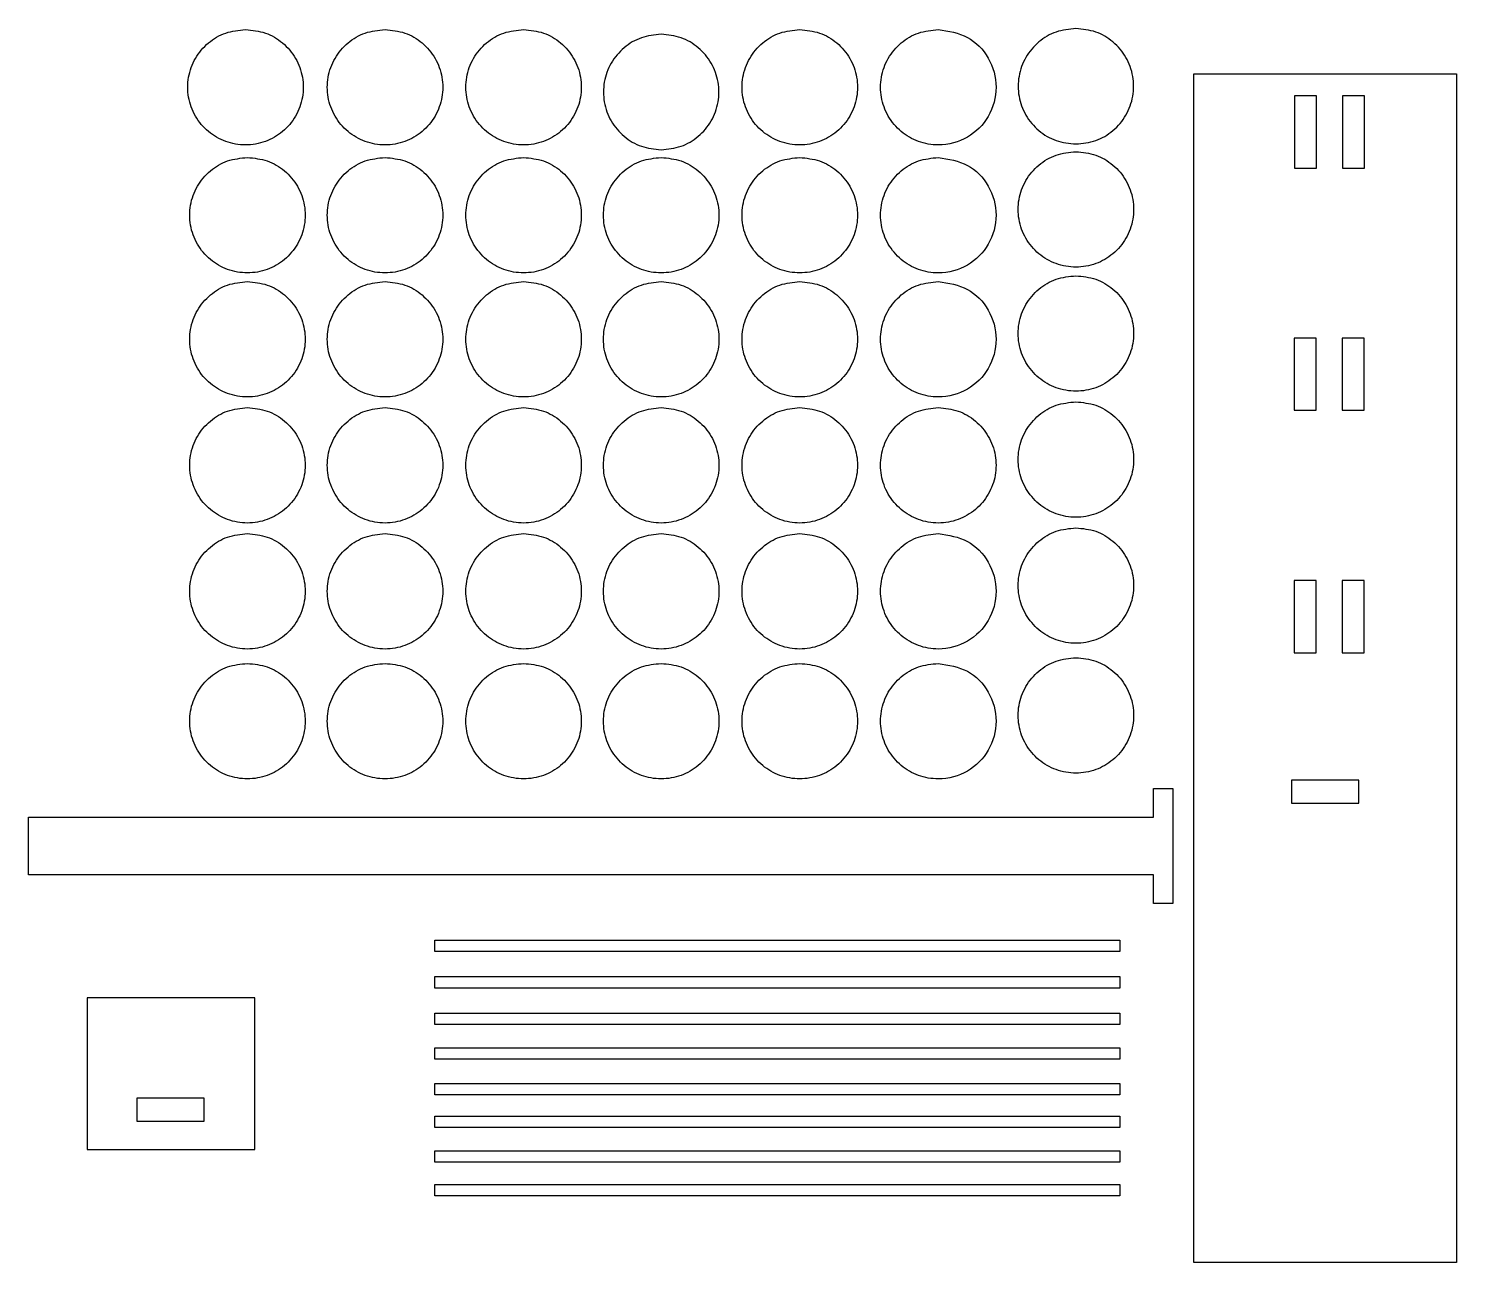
# Model space of a CAD drawing. Extents: x 13 to 746, y 13 to 404.
# Drawn here: x 13.3 to 390.2, y 78.6 to 404.4 of the extents above; entities that cross this region are included whole.
import ezdxf

# ---------------------------------------------------------------- set-up
doc = ezdxf.new("R2010")
doc.units = 0
doc.layers.add('Layer_1', color=7, linetype='CONTINUOUS')

msp = doc.modelspace()

# ---------------------------------------------------------------- linework, layer by layer
at = {"layer": 'Layer_1', "color": 1}
for points in [[(70.593267, 404.136357)], [(107.423268, 404.136357)], [(143.999268, 404.136357)], [(216.897268, 404.136357)], [(253.473267, 404.136357)], [(289.795273, 404.390357)], [(180.321268, 402.866357)], [(320.925674, 392.430158), (390.246574, 392.430158), (390.246574, 158.00916), (390.246574, 78.588382), (320.925674, 78.588382)], [(347.459573, 367.560557), (353.301573, 367.560557), (353.301573, 386.610557), (347.459573, 386.610557)], [(360.129407, 367.560557), (365.971407, 367.560557), (365.971407, 386.610557), (360.129407, 386.612224)], [(71.101268, 370.354356)], [(107.423268, 370.354356)], [(143.999267, 370.354356)], [(180.321267, 370.354356)], [(216.897268, 370.354356)], [(253.473267, 370.354356)], [(289.795273, 371.878356)], [(71.101268, 337.588356)], [(107.423268, 337.588356)], [(143.999267, 337.588356)], [(180.321267, 337.588356)], [(216.897268, 337.588356)], [(253.473267, 337.588356)], [(289.795273, 339.112356)], [(347.413575, 303.602156), (353.255575, 303.602156), (353.255575, 322.652156), (347.413575, 322.652156)], [(360.079406, 303.602156), (365.921406, 303.602156), (365.921406, 322.652156), (360.079406, 322.652156)], [(289.795273, 305.838356)], [(71.101268, 304.314356)], [(107.423268, 304.314356)], [(143.999267, 304.314356)], [(180.321267, 304.314356)], [(216.897268, 304.314356)], [(253.473267, 304.314356)], [(289.795273, 272.564356)], [(71.101268, 271.040356)], [(107.423268, 271.040356)], [(143.999267, 271.040356)], [(180.321267, 271.040356)], [(216.897268, 271.040356)], [(253.473267, 271.040356)], [(347.413575, 239.594156), (353.255575, 239.594156), (353.255575, 258.644156), (347.413575, 258.644156)], [(360.079406, 239.594156), (365.921406, 239.594156), (365.921406, 258.644156), (360.079406, 258.644156)], [(289.795273, 238.274356)], [(71.101268, 236.750356)], [(107.423268, 236.750356)], [(143.999267, 236.750356)], [(180.321267, 236.750356)], [(216.897268, 236.750356)], [(253.473267, 236.750356)], [(13.321797, 196.161457), (310.281974, 196.161457), (310.281974, 203.699955), (310.281974, 203.699955), (315.370173, 203.699955), (315.370173, 196.161457), (315.370173, 180.921457), (315.370173, 180.921457), (315.370173, 173.383155), (310.281974, 173.383155), (310.281974, 180.921457), (310.281974, 180.921457), (13.321771, 180.921457)], [(346.689574, 199.825656), (364.469574, 199.825656), (364.469574, 205.921656), (346.689574, 205.921656)], [(301.364372, 163.727158)], [(301.364372, 154.075158)], [(28.788069, 108.369114), (73.026349, 108.369114), (73.026349, 148.464051), (28.788016, 148.464051)], [(301.364372, 144.423158)], [(301.364372, 135.279158)], [(301.364372, 125.881171)], [(41.913731, 115.851769), (59.693731, 115.851769), (59.693731, 121.947769), (41.913731, 121.947769)], [(301.364372, 117.245171)], [(301.364372, 108.101171)], [(301.364372, 99.211171)]]:
    msp.add_lwpolyline(points, close=True, dxfattribs=at)
for points in [[(120.587664, 160.679158), (120.587664, 163.727158)], [(301.364372, 160.679158), (120.587664, 160.679158), (120.587664, 160.679158)], [(120.587664, 151.027158), (120.587664, 154.075158)], [(301.364372, 151.027158), (120.587664, 151.027158), (120.587664, 151.027158)], [(120.587664, 141.375158), (120.587664, 144.423158)], [(301.364372, 141.375158), (120.587664, 141.375158), (120.587664, 141.375158)], [(120.587664, 132.231171), (120.587664, 135.279158)], [(301.364372, 132.231171), (120.587664, 132.231171), (120.587664, 132.231171)], [(120.587664, 122.833171), (120.587664, 125.881171)], [(301.364372, 122.833171), (120.587664, 122.833171), (120.587664, 122.833171)], [(120.587664, 114.197171), (120.587664, 117.245171)], [(301.364372, 114.197171), (120.587664, 114.197171), (120.587664, 114.197171)], [(120.587664, 105.053171), (120.587664, 108.101171)], [(301.364372, 105.053171), (120.587664, 105.053171), (120.587664, 105.053171)], [(120.587664, 96.163171), (120.587664, 99.211171)], [(301.364372, 96.163171), (120.587664, 96.163171), (120.587664, 96.163171)]]:
    msp.add_lwpolyline(points, dxfattribs=at)
for points, knots in [([(70.593267, 404.136357), (68.811488, 403.95427), (65.27343, 403.592702), (60.597832, 400.787526), (57.121647, 396.680273), (55.277995, 391.594214), (55.277995, 386.197332), (57.121647, 381.118396), (60.597832, 376.982701), (65.27343, 374.283203), (70.593268, 373.340674), (75.913105, 374.283203), (80.588703, 376.982701), (84.064888, 381.118396), (85.90854, 386.197332), (85.90854, 391.594214), (84.064888, 396.680273), (80.588703, 400.787526), (75.913105, 403.592702), (72.375047, 403.95427), (70.593267, 404.136357)], [0, 0, 0, 0, 5.318213, 10.560314, 15.878528, 21.196741, 26.438842, 31.757055, 37.075269, 42.31737, 47.635583, 52.953796, 58.195897, 63.514111, 68.832324, 74.074425, 79.392638, 84.710851, 89.952953, 95.271166, 95.271166, 95.271166, 95.271166]), ([(107.423268, 404.136357), (105.641488, 403.95427), (102.10343, 403.592702), (97.427832, 400.787526), (93.951647, 396.680273), (92.107995, 391.594214), (92.107995, 386.197332), (93.951647, 381.118396), (97.427832, 376.982701), (102.10343, 374.283203), (107.423268, 373.340674), (112.743105, 374.283203), (117.418703, 376.982701), (120.894888, 381.118396), (122.73854, 386.197332), (122.73854, 391.594214), (120.894888, 396.680273), (117.418703, 400.787526), (112.743105, 403.592702), (109.205047, 403.95427), (107.423268, 404.136357)], [0, 0, 0, 0, 5.318213, 10.560314, 15.878528, 21.196741, 26.438842, 31.757055, 37.075269, 42.31737, 47.635583, 52.953796, 58.195897, 63.514111, 68.832324, 74.074425, 79.392638, 84.710851, 89.952953, 95.271166, 95.271166, 95.271166, 95.271166]), ([(143.999268, 404.136357), (142.217488, 403.95427), (138.67943, 403.592702), (134.003832, 400.787526), (130.527647, 396.680273), (128.683995, 391.594214), (128.683995, 386.197332), (130.527647, 381.118396), (134.003832, 376.982701), (138.67943, 374.283203), (143.999268, 373.340674), (149.319105, 374.283203), (153.994703, 376.982701), (157.470888, 381.118396), (159.31454, 386.197332), (159.31454, 391.594214), (157.470888, 396.680273), (153.994703, 400.787526), (149.319105, 403.592702), (145.781047, 403.95427), (143.999268, 404.136357)], [0, 0, 0, 0, 5.318213, 10.560314, 15.878528, 21.196741, 26.438842, 31.757055, 37.075269, 42.31737, 47.635583, 52.953796, 58.195897, 63.514111, 68.832324, 74.074425, 79.392638, 84.710851, 89.952953, 95.271166, 95.271166, 95.271166, 95.271166]), ([(216.897268, 404.136357), (215.115488, 403.95427), (211.57743, 403.592702), (206.901832, 400.787526), (203.425647, 396.680273), (201.581995, 391.594214), (201.581995, 386.197332), (203.425647, 381.118396), (206.901832, 376.982701), (211.57743, 374.283203), (216.897268, 373.340674), (222.217105, 374.283203), (226.892703, 376.982701), (230.368888, 381.118396), (232.21254, 386.197332), (232.21254, 391.594214), (230.368888, 396.680273), (226.892703, 400.787526), (222.217105, 403.592702), (218.679047, 403.95427), (216.897268, 404.136357)], [0, 0, 0, 0, 5.318213, 10.560314, 15.878528, 21.196741, 26.438842, 31.757055, 37.075269, 42.31737, 47.635583, 52.953796, 58.195897, 63.514111, 68.832324, 74.074425, 79.392638, 84.710851, 89.952953, 95.271166, 95.271166, 95.271166, 95.271166]), ([(253.473267, 404.136357), (251.691488, 403.95427), (248.15343, 403.592702), (243.477833, 400.787526), (240.001644, 396.680271), (238.158005, 391.594221), (238.157955, 386.197306), (240.001798, 381.118493), (243.477274, 376.982343), (248.155493, 374.284527), (254.351682, 373.177284), (261.457815, 375.087824), (267.279666, 380.913252), (269.440565, 388.910199), (267.280823, 396.824912), (261.453289, 402.892165), (256.159836, 403.717485), (253.473267, 404.136357)], [0, 0, 0, 0, 5.318213, 10.560314, 15.878528, 21.196741, 26.438842, 31.757055, 37.075269, 42.31737, 47.635583, 55.603956, 63.33599, 71.304363, 79.272737, 87.00477, 94.973144, 94.973144, 94.973144, 94.973144]), ([(289.795273, 404.390357), (288.013319, 404.208476), (284.474918, 403.847319), (279.798665, 401.042264), (276.32194, 396.93501), (274.477979, 391.848014), (274.477979, 386.4527), (276.32194, 381.365704), (279.798665, 377.258449), (284.474918, 374.453395), (288.013319, 374.092237), (289.795273, 373.910356)], [0, 0, 0, 0, 5.318659, 10.561187, 15.879846, 21.198505, 26.441034, 31.759693, 37.078352, 42.32088, 47.639539, 47.639539, 47.639539, 47.639539]), ([(289.795273, 373.910356), (291.577052, 374.092441), (295.11511, 374.454003), (299.790708, 377.259218), (303.266893, 381.366323), (305.110546, 386.452932), (305.110546, 391.847781), (303.266893, 396.93439), (299.790708, 401.041495), (295.11511, 403.84671), (291.577052, 404.208273), (289.795273, 404.390357)], [0, 0, 0, 0, 5.318213, 10.560314, 15.878528, 21.196741, 26.438842, 31.757055, 37.075269, 42.31737, 47.635583, 47.635583, 47.635583, 47.635583]), ([(180.321267, 402.866357), (178.539488, 402.684273), (175.00143, 402.32271), (170.325832, 399.517495), (166.849647, 395.41039), (165.005995, 390.323781), (165.005995, 384.928932), (166.849647, 379.842323), (170.325832, 375.735218), (175.00143, 372.930003), (178.539488, 372.568441), (180.321267, 372.386356)], [0, 0, 0, 0, 5.318213, 10.560314, 15.878528, 21.196741, 26.438842, 31.757055, 37.075269, 42.31737, 47.635583, 47.635583, 47.635583, 47.635583]), ([(180.321267, 372.386356), (182.103261, 372.568191), (185.641739, 372.929258), (190.318139, 375.734277), (193.794985, 379.841564), (195.639015, 384.928648), (195.639015, 390.324066), (193.794985, 395.411149), (190.318139, 399.518437), (185.641739, 402.323455), (182.103261, 402.684522), (180.321268, 402.866357)], [0, 0, 0, 0, 5.318759, 10.561384, 15.880143, 21.198902, 26.441526, 31.760285, 37.079044, 42.321669, 47.640428, 47.640428, 47.640428, 47.640428]), ([(71.101268, 370.354356), (69.319488, 370.172269), (65.78143, 369.810701), (61.105832, 367.005525), (57.629647, 362.898272), (55.785995, 357.812213), (55.785995, 352.415331), (57.629647, 347.336395), (61.105832, 343.2007), (65.78143, 340.501203), (71.101267, 339.558673), (76.421105, 340.501203), (81.096703, 343.2007), (84.572888, 347.336395), (86.41654, 352.415331), (86.41654, 357.812213), (84.572888, 362.898272), (81.096703, 367.005525), (76.421105, 369.810701), (72.883047, 370.172269), (71.101268, 370.354356)], [0, 0, 0, 0, 5.318213, 10.560314, 15.878528, 21.196741, 26.438842, 31.757055, 37.075268, 42.317369, 47.635583, 52.953796, 58.195897, 63.51411, 68.832323, 74.074424, 79.392637, 84.71085, 89.952952, 95.271165, 95.271165, 95.271165, 95.271165]), ([(107.423268, 370.354356), (105.641488, 370.172269), (102.10343, 369.810701), (97.427832, 367.005525), (93.951647, 362.898272), (92.107995, 357.812213), (92.107995, 352.415331), (93.951647, 347.336395), (97.427832, 343.2007), (102.10343, 340.501203), (107.423267, 339.558673), (112.743105, 340.501203), (117.418703, 343.2007), (120.894888, 347.336395), (122.73854, 352.415331), (122.73854, 357.812213), (120.894888, 362.898272), (117.418703, 367.005525), (112.743105, 369.810701), (109.205047, 370.172269), (107.423268, 370.354356)], [0, 0, 0, 0, 5.318213, 10.560314, 15.878528, 21.196741, 26.438842, 31.757055, 37.075268, 42.317369, 47.635583, 52.953796, 58.195897, 63.51411, 68.832323, 74.074424, 79.392637, 84.71085, 89.952952, 95.271165, 95.271165, 95.271165, 95.271165]), ([(143.999267, 370.354356), (142.217488, 370.172269), (138.67943, 369.810701), (134.003832, 367.005525), (130.527647, 362.898272), (128.683995, 357.812213), (128.683995, 352.415331), (130.527647, 347.336395), (134.003832, 343.2007), (138.67943, 340.501203), (143.999267, 339.558673), (149.319105, 340.501203), (153.994703, 343.2007), (157.470888, 347.336395), (159.31454, 352.415331), (159.31454, 357.812213), (157.470888, 362.898272), (153.994703, 367.005525), (149.319105, 369.810701), (145.781047, 370.172269), (143.999267, 370.354356)], [0, 0, 0, 0, 5.318213, 10.560314, 15.878528, 21.196741, 26.438842, 31.757055, 37.075268, 42.317369, 47.635583, 52.953796, 58.195897, 63.51411, 68.832323, 74.074424, 79.392637, 84.71085, 89.952952, 95.271165, 95.271165, 95.271165, 95.271165]), ([(180.321267, 370.354356), (178.539488, 370.172269), (175.00143, 369.810701), (170.325832, 367.005525), (166.849647, 362.898272), (165.005995, 357.812213), (165.005995, 352.415331), (166.849647, 347.336395), (170.325832, 343.2007), (175.00143, 340.501203), (180.321267, 339.558673), (185.641105, 340.501203), (190.316703, 343.2007), (193.792888, 347.336395), (195.63654, 352.415331), (195.63654, 357.812213), (193.792888, 362.898272), (190.316703, 367.005525), (185.641105, 369.810701), (182.103047, 370.172269), (180.321267, 370.354356)], [0, 0, 0, 0, 5.318213, 10.560314, 15.878528, 21.196741, 26.438842, 31.757055, 37.075268, 42.317369, 47.635583, 52.953796, 58.195897, 63.51411, 68.832323, 74.074424, 79.392637, 84.71085, 89.952952, 95.271165, 95.271165, 95.271165, 95.271165]), ([(216.897268, 370.354356), (215.115488, 370.172269), (211.57743, 369.810701), (206.901832, 367.005525), (203.425647, 362.898272), (201.581995, 357.812213), (201.581995, 352.415331), (203.425647, 347.336395), (206.901832, 343.2007), (211.57743, 340.501203), (216.897267, 339.558673), (222.217105, 340.501203), (226.892703, 343.2007), (230.368888, 347.336395), (232.21254, 352.415331), (232.21254, 357.812213), (230.368888, 362.898272), (226.892703, 367.005525), (222.217105, 369.810701), (218.679047, 370.172269), (216.897268, 370.354356)], [0, 0, 0, 0, 5.318213, 10.560314, 15.878528, 21.196741, 26.438842, 31.757055, 37.075268, 42.317369, 47.635583, 52.953796, 58.195897, 63.51411, 68.832323, 74.074424, 79.392637, 84.71085, 89.952952, 95.271165, 95.271165, 95.271165, 95.271165]), ([(253.473267, 370.354356), (251.691488, 370.172269), (248.15343, 369.810701), (243.477833, 367.005525), (240.001644, 362.89827), (238.158005, 357.81222), (238.157955, 352.415305), (240.001798, 347.336492), (243.477274, 343.200342), (248.155493, 340.502526), (254.351682, 339.395283), (261.457815, 341.305824), (267.279666, 347.131252), (269.440565, 355.128198), (267.280823, 363.04291), (261.453289, 369.110164), (256.159836, 369.935484), (253.473267, 370.354356)], [0, 0, 0, 0, 5.318213, 10.560314, 15.878528, 21.196741, 26.438842, 31.757055, 37.075268, 42.317369, 47.635583, 55.603956, 63.335989, 71.304363, 79.272736, 87.004769, 94.973143, 94.973143, 94.973143, 94.973143]), ([(289.795273, 371.878356), (288.013494, 371.696269), (284.475436, 371.334702), (279.799837, 368.529525), (276.323652, 364.422272), (274.48, 359.336213), (274.48, 353.939331), (276.323652, 348.860395), (279.799837, 344.724701), (284.475436, 342.025203), (289.795273, 341.082673), (295.11511, 342.025203), (299.790708, 344.724701), (303.266893, 348.860395), (305.110546, 353.939331), (305.110546, 359.336213), (303.266893, 364.422272), (299.790708, 368.529525), (295.11511, 371.334702), (291.577052, 371.696269), (289.795273, 371.878356)], [0, 0, 0, 0, 5.318213, 10.560314, 15.878528, 21.196741, 26.438842, 31.757055, 37.075269, 42.31737, 47.635583, 52.953796, 58.195897, 63.514111, 68.832324, 74.074425, 79.392638, 84.710851, 89.952953, 95.271166, 95.271166, 95.271166, 95.271166]), ([(71.101268, 337.588356), (69.319488, 337.406269), (65.78143, 337.044701), (61.105832, 334.239525), (57.629647, 330.132272), (55.785995, 325.046213), (55.785995, 319.649331), (57.629647, 314.570395), (61.105832, 310.4347), (65.78143, 307.735203), (71.101268, 306.792673), (76.421105, 307.735203), (81.096703, 310.4347), (84.572888, 314.570395), (86.41654, 319.649331), (86.41654, 325.046213), (84.572888, 330.132272), (81.096703, 334.239525), (76.421105, 337.044701), (72.883047, 337.406269), (71.101268, 337.588356)], [0, 0, 0, 0, 5.318213, 10.560314, 15.878527, 21.19674, 26.438842, 31.757055, 37.075268, 42.317369, 47.635582, 52.953795, 58.195896, 63.51411, 68.832323, 74.074424, 79.392637, 84.71085, 89.952951, 95.271164, 95.271164, 95.271164, 95.271164]), ([(107.423268, 337.588356), (105.641488, 337.406269), (102.10343, 337.044701), (97.427832, 334.239525), (93.951647, 330.132272), (92.107995, 325.046213), (92.107995, 319.649331), (93.951647, 314.570395), (97.427832, 310.4347), (102.10343, 307.735203), (107.423268, 306.792673), (112.743105, 307.735203), (117.418703, 310.4347), (120.894888, 314.570395), (122.73854, 319.649331), (122.73854, 325.046213), (120.894888, 330.132272), (117.418703, 334.239525), (112.743105, 337.044701), (109.205047, 337.406269), (107.423268, 337.588356)], [0, 0, 0, 0, 5.318213, 10.560314, 15.878527, 21.19674, 26.438842, 31.757055, 37.075268, 42.317369, 47.635582, 52.953795, 58.195896, 63.51411, 68.832323, 74.074424, 79.392637, 84.71085, 89.952951, 95.271164, 95.271164, 95.271164, 95.271164]), ([(143.999267, 337.588356), (142.217488, 337.406269), (138.67943, 337.044701), (134.003832, 334.239525), (130.527647, 330.132272), (128.683995, 325.046213), (128.683995, 319.649331), (130.527647, 314.570395), (134.003832, 310.4347), (138.67943, 307.735203), (143.999267, 306.792673), (149.319105, 307.735203), (153.994703, 310.4347), (157.470888, 314.570395), (159.31454, 319.649331), (159.31454, 325.046213), (157.470888, 330.132272), (153.994703, 334.239525), (149.319105, 337.044701), (145.781047, 337.406269), (143.999267, 337.588356)], [0, 0, 0, 0, 5.318213, 10.560314, 15.878527, 21.19674, 26.438842, 31.757055, 37.075268, 42.317369, 47.635582, 52.953795, 58.195896, 63.51411, 68.832323, 74.074424, 79.392637, 84.71085, 89.952951, 95.271164, 95.271164, 95.271164, 95.271164]), ([(180.321267, 337.588356), (178.539488, 337.406269), (175.00143, 337.044701), (170.325832, 334.239525), (166.849647, 330.132272), (165.005995, 325.046213), (165.005995, 319.649331), (166.849647, 314.570395), (170.325832, 310.4347), (175.00143, 307.735203), (180.321268, 306.792673), (185.641105, 307.735203), (190.316703, 310.4347), (193.792888, 314.570395), (195.63654, 319.649331), (195.63654, 325.046213), (193.792888, 330.132272), (190.316703, 334.239525), (185.641105, 337.044701), (182.103047, 337.406269), (180.321267, 337.588356)], [0, 0, 0, 0, 5.318213, 10.560314, 15.878527, 21.19674, 26.438842, 31.757055, 37.075268, 42.317369, 47.635582, 52.953795, 58.195896, 63.51411, 68.832323, 74.074424, 79.392637, 84.71085, 89.952951, 95.271164, 95.271164, 95.271164, 95.271164]), ([(216.897268, 337.588356), (215.115488, 337.406269), (211.57743, 337.044701), (206.901832, 334.239525), (203.425647, 330.132272), (201.581995, 325.046213), (201.581995, 319.649331), (203.425647, 314.570395), (206.901832, 310.4347), (211.57743, 307.735203), (216.897267, 306.792673), (222.217105, 307.735203), (226.892703, 310.4347), (230.368888, 314.570395), (232.21254, 319.649331), (232.21254, 325.046213), (230.368888, 330.132272), (226.892703, 334.239525), (222.217105, 337.044701), (218.679047, 337.406269), (216.897268, 337.588356)], [0, 0, 0, 0, 5.318213, 10.560314, 15.878527, 21.19674, 26.438842, 31.757055, 37.075268, 42.317369, 47.635582, 52.953795, 58.195896, 63.51411, 68.832323, 74.074424, 79.392637, 84.71085, 89.952951, 95.271164, 95.271164, 95.271164, 95.271164]), ([(253.473267, 337.588356), (251.691488, 337.406269), (248.15343, 337.044701), (243.477833, 334.239525), (240.001645, 330.13227), (238.158006, 325.04622), (238.157955, 319.649306), (240.001798, 314.570492), (243.477274, 310.434342), (248.155493, 307.736526), (254.351682, 306.629283), (261.457815, 308.539824), (267.279666, 314.365252), (269.440565, 322.362198), (267.280823, 330.27691), (261.453289, 336.344164), (256.159836, 337.169484), (253.473267, 337.588356)], [0, 0, 0, 0, 5.318213, 10.560314, 15.878527, 21.19674, 26.438842, 31.757055, 37.075268, 42.317369, 47.635582, 55.603955, 63.335989, 71.304362, 79.272735, 87.004769, 94.973142, 94.973142, 94.973142, 94.973142]), ([(289.795273, 339.112356), (288.013494, 338.930269), (284.475436, 338.568701), (279.799837, 335.763525), (276.323653, 331.656272), (274.48, 326.570213), (274.48, 321.173331), (276.323653, 316.094395), (279.799837, 311.9587), (284.475436, 309.259203), (289.795273, 308.316673), (295.11511, 309.259203), (299.790708, 311.9587), (303.266893, 316.094395), (305.110545, 321.173331), (305.110545, 326.570213), (303.266893, 331.656272), (299.790708, 335.763525), (295.11511, 338.568701), (291.577052, 338.930269), (289.795273, 339.112356)], [0, 0, 0, 0, 5.318213, 10.560314, 15.878527, 21.19674, 26.438842, 31.757055, 37.075268, 42.317369, 47.635582, 52.953795, 58.195896, 63.51411, 68.832323, 74.074424, 79.392637, 84.71085, 89.952951, 95.271164, 95.271164, 95.271164, 95.271164]), ([(289.795273, 305.838356), (288.013494, 305.656269), (284.475436, 305.294701), (279.799837, 302.489525), (276.323653, 298.382272), (274.48, 293.296213), (274.48, 287.899331), (276.323653, 282.820395), (279.799837, 278.6847), (284.475436, 275.985203), (289.795273, 275.042673), (295.11511, 275.985203), (299.790708, 278.6847), (303.266893, 282.820395), (305.110545, 287.899331), (305.110545, 293.296213), (303.266893, 298.382272), (299.790708, 302.489525), (295.11511, 305.294701), (291.577052, 305.656269), (289.795273, 305.838356)], [0, 0, 0, 0, 5.318213, 10.560314, 15.878527, 21.19674, 26.438842, 31.757055, 37.075268, 42.317369, 47.635582, 52.953795, 58.195896, 63.51411, 68.832323, 74.074424, 79.392637, 84.71085, 89.952951, 95.271164, 95.271164, 95.271164, 95.271164]), ([(71.101268, 304.314356), (69.319488, 304.132269), (65.78143, 303.770701), (61.105832, 300.965525), (57.629647, 296.858272), (55.785994, 291.772213), (55.785994, 286.375331), (57.629647, 281.296395), (61.105832, 277.1607), (65.78143, 274.461203), (71.101268, 273.518673), (76.421105, 274.461203), (81.096703, 277.1607), (84.572888, 281.296395), (86.416541, 286.375331), (86.416541, 291.772213), (84.572888, 296.858272), (81.096703, 300.965525), (76.421105, 303.770701), (72.883047, 304.132269), (71.101268, 304.314356)], [0, 0, 0, 0, 5.318213, 10.560314, 15.878528, 21.196741, 26.438842, 31.757055, 37.075269, 42.31737, 47.635583, 52.953796, 58.195898, 63.514111, 68.832324, 74.074425, 79.392638, 84.710852, 89.952953, 95.271166, 95.271166, 95.271166, 95.271166]), ([(107.423268, 304.314356), (105.641488, 304.132269), (102.10343, 303.770701), (97.427832, 300.965525), (93.951647, 296.858272), (92.107994, 291.772213), (92.107994, 286.375331), (93.951647, 281.296395), (97.427832, 277.1607), (102.10343, 274.461203), (107.423268, 273.518673), (112.743105, 274.461203), (117.418703, 277.1607), (120.894888, 281.296395), (122.738541, 286.375331), (122.738541, 291.772213), (120.894888, 296.858272), (117.418703, 300.965525), (112.743105, 303.770701), (109.205047, 304.132269), (107.423268, 304.314356)], [0, 0, 0, 0, 5.318213, 10.560314, 15.878528, 21.196741, 26.438842, 31.757055, 37.075269, 42.31737, 47.635583, 52.953796, 58.195898, 63.514111, 68.832324, 74.074425, 79.392638, 84.710852, 89.952953, 95.271166, 95.271166, 95.271166, 95.271166]), ([(143.999267, 304.314356), (142.217488, 304.132269), (138.67943, 303.770701), (134.003832, 300.965525), (130.527647, 296.858272), (128.683994, 291.772213), (128.683994, 286.375331), (130.527647, 281.296395), (134.003832, 277.1607), (138.67943, 274.461203), (143.999267, 273.518673), (149.319105, 274.461203), (153.994703, 277.1607), (157.470888, 281.296395), (159.314541, 286.375331), (159.314541, 291.772213), (157.470888, 296.858272), (153.994703, 300.965525), (149.319105, 303.770701), (145.781047, 304.132269), (143.999267, 304.314356)], [0, 0, 0, 0, 5.318213, 10.560314, 15.878528, 21.196741, 26.438842, 31.757055, 37.075269, 42.31737, 47.635583, 52.953796, 58.195898, 63.514111, 68.832324, 74.074425, 79.392638, 84.710852, 89.952953, 95.271166, 95.271166, 95.271166, 95.271166]), ([(180.321267, 304.314356), (178.539488, 304.132269), (175.00143, 303.770701), (170.325832, 300.965525), (166.849647, 296.858272), (165.005994, 291.772213), (165.005994, 286.375331), (166.849647, 281.296395), (170.325832, 277.1607), (175.00143, 274.461203), (180.321267, 273.518673), (185.641105, 274.461203), (190.316703, 277.1607), (193.792888, 281.296395), (195.636541, 286.375331), (195.636541, 291.772213), (193.792888, 296.858272), (190.316703, 300.965525), (185.641105, 303.770701), (182.103047, 304.132269), (180.321267, 304.314356)], [0, 0, 0, 0, 5.318213, 10.560314, 15.878528, 21.196741, 26.438842, 31.757055, 37.075269, 42.31737, 47.635583, 52.953796, 58.195898, 63.514111, 68.832324, 74.074425, 79.392638, 84.710852, 89.952953, 95.271166, 95.271166, 95.271166, 95.271166]), ([(216.897268, 304.314356), (215.115488, 304.132269), (211.57743, 303.770701), (206.901832, 300.965525), (203.425647, 296.858272), (201.581994, 291.772213), (201.581994, 286.375331), (203.425647, 281.296395), (206.901832, 277.1607), (211.57743, 274.461203), (216.897268, 273.518673), (222.217105, 274.461203), (226.892703, 277.1607), (230.368888, 281.296395), (232.212541, 286.375331), (232.212541, 291.772213), (230.368888, 296.858272), (226.892703, 300.965525), (222.217105, 303.770701), (218.679047, 304.132269), (216.897268, 304.314356)], [0, 0, 0, 0, 5.318213, 10.560314, 15.878528, 21.196741, 26.438842, 31.757055, 37.075269, 42.31737, 47.635583, 52.953796, 58.195898, 63.514111, 68.832324, 74.074425, 79.392638, 84.710852, 89.952953, 95.271166, 95.271166, 95.271166, 95.271166]), ([(253.473267, 304.314356), (251.691488, 304.132269), (248.15343, 303.770701), (243.477832, 300.965525), (240.001647, 296.858272), (238.157994, 291.772213), (238.157994, 286.375331), (240.001647, 281.296395), (243.477832, 277.1607), (248.15343, 274.461203), (253.473267, 273.518673), (258.793105, 274.461203), (263.468703, 277.1607), (266.944888, 281.296395), (268.788541, 286.375331), (268.788541, 291.772213), (266.944888, 296.858272), (263.468703, 300.965525), (258.793105, 303.770701), (255.255047, 304.132269), (253.473267, 304.314356)], [0, 0, 0, 0, 5.318213, 10.560314, 15.878528, 21.196741, 26.438842, 31.757055, 37.075269, 42.31737, 47.635583, 52.953796, 58.195898, 63.514111, 68.832324, 74.074425, 79.392638, 84.710852, 89.952953, 95.271166, 95.271166, 95.271166, 95.271166]), ([(289.795273, 272.564356), (288.013494, 272.382269), (284.475436, 272.020701), (279.799837, 269.215525), (276.323653, 265.108272), (274.48, 260.022213), (274.48, 254.625331), (276.323653, 249.546395), (279.799837, 245.4107), (284.475436, 242.711203), (289.795273, 241.768673), (295.11511, 242.711203), (299.790708, 245.4107), (303.266893, 249.546395), (305.110545, 254.625331), (305.110545, 260.022213), (303.266893, 265.108272), (299.790708, 269.215525), (295.11511, 272.020701), (291.577052, 272.382269), (289.795273, 272.564356)], [0, 0, 0, 0, 5.318213, 10.560314, 15.878527, 21.19674, 26.438842, 31.757055, 37.075268, 42.317369, 47.635582, 52.953795, 58.195896, 63.51411, 68.832323, 74.074424, 79.392637, 84.71085, 89.952951, 95.271164, 95.271164, 95.271164, 95.271164]), ([(71.101268, 271.040356), (69.319488, 270.858269), (65.78143, 270.496701), (61.105832, 267.691525), (57.629647, 263.584272), (55.785995, 258.498213), (55.785995, 253.101331), (57.629647, 248.022395), (61.105832, 243.8867), (65.78143, 241.187203), (71.101268, 240.244673), (76.421105, 241.187203), (81.096703, 243.8867), (84.572888, 248.022395), (86.41654, 253.101331), (86.41654, 258.498213), (84.572888, 263.584272), (81.096703, 267.691525), (76.421105, 270.496701), (72.883047, 270.858269), (71.101268, 271.040356)], [0, 0, 0, 0, 5.318213, 10.560314, 15.878527, 21.19674, 26.438842, 31.757055, 37.075268, 42.317369, 47.635582, 52.953795, 58.195896, 63.51411, 68.832323, 74.074424, 79.392637, 84.71085, 89.952951, 95.271164, 95.271164, 95.271164, 95.271164]), ([(107.423268, 271.040356), (105.641488, 270.858269), (102.10343, 270.496701), (97.427832, 267.691525), (93.951647, 263.584272), (92.107995, 258.498213), (92.107995, 253.101331), (93.951647, 248.022395), (97.427832, 243.8867), (102.10343, 241.187203), (107.423268, 240.244673), (112.743105, 241.187203), (117.418703, 243.8867), (120.894888, 248.022395), (122.73854, 253.101331), (122.73854, 258.498213), (120.894888, 263.584272), (117.418703, 267.691525), (112.743105, 270.496701), (109.205047, 270.858269), (107.423268, 271.040356)], [0, 0, 0, 0, 5.318213, 10.560314, 15.878527, 21.19674, 26.438842, 31.757055, 37.075268, 42.317369, 47.635582, 52.953795, 58.195896, 63.51411, 68.832323, 74.074424, 79.392637, 84.71085, 89.952951, 95.271164, 95.271164, 95.271164, 95.271164]), ([(143.999267, 271.040356), (142.217488, 270.858269), (138.67943, 270.496701), (134.003832, 267.691525), (130.527647, 263.584272), (128.683995, 258.498213), (128.683995, 253.101331), (130.527647, 248.022395), (134.003832, 243.8867), (138.67943, 241.187203), (143.999267, 240.244673), (149.319105, 241.187203), (153.994703, 243.8867), (157.470888, 248.022395), (159.31454, 253.101331), (159.31454, 258.498213), (157.470888, 263.584272), (153.994703, 267.691525), (149.319105, 270.496701), (145.781047, 270.858269), (143.999267, 271.040356)], [0, 0, 0, 0, 5.318213, 10.560314, 15.878527, 21.19674, 26.438842, 31.757055, 37.075268, 42.317369, 47.635582, 52.953795, 58.195896, 63.51411, 68.832323, 74.074424, 79.392637, 84.71085, 89.952951, 95.271164, 95.271164, 95.271164, 95.271164]), ([(180.321267, 271.040356), (178.539488, 270.858269), (175.00143, 270.496701), (170.325832, 267.691525), (166.849647, 263.584272), (165.005995, 258.498213), (165.005995, 253.101331), (166.849647, 248.022395), (170.325832, 243.8867), (175.00143, 241.187203), (180.321267, 240.244673), (185.641105, 241.187203), (190.316703, 243.8867), (193.792888, 248.022395), (195.63654, 253.101331), (195.63654, 258.498213), (193.792888, 263.584272), (190.316703, 267.691525), (185.641105, 270.496701), (182.103047, 270.858269), (180.321267, 271.040356)], [0, 0, 0, 0, 5.318213, 10.560314, 15.878527, 21.19674, 26.438842, 31.757055, 37.075268, 42.317369, 47.635582, 52.953795, 58.195896, 63.51411, 68.832323, 74.074424, 79.392637, 84.71085, 89.952951, 95.271164, 95.271164, 95.271164, 95.271164]), ([(216.897268, 271.040356), (215.115488, 270.858269), (211.57743, 270.496701), (206.901832, 267.691525), (203.425647, 263.584272), (201.581995, 258.498213), (201.581995, 253.101331), (203.425647, 248.022395), (206.901832, 243.8867), (211.57743, 241.187203), (216.897268, 240.244673), (222.217105, 241.187203), (226.892703, 243.8867), (230.368888, 248.022395), (232.21254, 253.101331), (232.21254, 258.498213), (230.368888, 263.584272), (226.892703, 267.691525), (222.217105, 270.496701), (218.679047, 270.858269), (216.897268, 271.040356)], [0, 0, 0, 0, 5.318213, 10.560314, 15.878527, 21.19674, 26.438842, 31.757055, 37.075268, 42.317369, 47.635582, 52.953795, 58.195896, 63.51411, 68.832323, 74.074424, 79.392637, 84.71085, 89.952951, 95.271164, 95.271164, 95.271164, 95.271164]), ([(253.473267, 271.040356), (251.691488, 270.858269), (248.15343, 270.496701), (243.477833, 267.691525), (240.001645, 263.58427), (238.158006, 258.49822), (238.157955, 253.101306), (240.001798, 248.022492), (243.477274, 243.886342), (248.155493, 241.188526), (254.351682, 240.081283), (261.457815, 241.991824), (267.279666, 247.817252), (269.440565, 255.814198), (267.280823, 263.72891), (261.453289, 269.796164), (256.159836, 270.621484), (253.473267, 271.040356)], [0, 0, 0, 0, 5.318213, 10.560314, 15.878527, 21.19674, 26.438842, 31.757055, 37.075268, 42.317369, 47.635582, 55.603955, 63.335989, 71.304362, 79.272735, 87.004769, 94.973142, 94.973142, 94.973142, 94.973142]), ([(289.795273, 238.274356), (288.013494, 238.092269), (284.475436, 237.730701), (279.799837, 234.925525), (276.323653, 230.818272), (274.48, 225.732213), (274.48, 220.335331), (276.323653, 215.256395), (279.799837, 211.1207), (284.475436, 208.421203), (289.795273, 207.478673), (295.11511, 208.421203), (299.790708, 211.1207), (303.266893, 215.256395), (305.110545, 220.335331), (305.110545, 225.732213), (303.266893, 230.818272), (299.790708, 234.925525), (295.11511, 237.730701), (291.577052, 238.092269), (289.795273, 238.274356)], [0, 0, 0, 0, 5.318213, 10.560314, 15.878527, 21.19674, 26.438842, 31.757055, 37.075268, 42.317369, 47.635582, 52.953795, 58.195896, 63.51411, 68.832323, 74.074424, 79.392637, 84.71085, 89.952951, 95.271164, 95.271164, 95.271164, 95.271164]), ([(71.101268, 236.750356), (69.319488, 236.568269), (65.78143, 236.206701), (61.105832, 233.401525), (57.629647, 229.294272), (55.785995, 224.208213), (55.785995, 218.811331), (57.629647, 213.732395), (61.105832, 209.5967), (65.78143, 206.897203), (71.101268, 205.954673), (76.421105, 206.897203), (81.096703, 209.5967), (84.572888, 213.732395), (86.41654, 218.811331), (86.41654, 224.208213), (84.572888, 229.294272), (81.096703, 233.401525), (76.421105, 236.206701), (72.883047, 236.568269), (71.101268, 236.750356)], [0, 0, 0, 0, 5.318213, 10.560314, 15.878527, 21.19674, 26.438842, 31.757055, 37.075268, 42.317369, 47.635582, 52.953795, 58.195896, 63.51411, 68.832323, 74.074424, 79.392637, 84.71085, 89.952951, 95.271164, 95.271164, 95.271164, 95.271164]), ([(107.423268, 236.750356), (105.641488, 236.568269), (102.10343, 236.206701), (97.427832, 233.401525), (93.951647, 229.294272), (92.107995, 224.208213), (92.107995, 218.811331), (93.951647, 213.732395), (97.427832, 209.5967), (102.10343, 206.897203), (107.423268, 205.954673), (112.743105, 206.897203), (117.418703, 209.5967), (120.894888, 213.732395), (122.73854, 218.811331), (122.73854, 224.208213), (120.894888, 229.294272), (117.418703, 233.401525), (112.743105, 236.206701), (109.205047, 236.568269), (107.423268, 236.750356)], [0, 0, 0, 0, 5.318213, 10.560314, 15.878527, 21.19674, 26.438842, 31.757055, 37.075268, 42.317369, 47.635582, 52.953795, 58.195896, 63.51411, 68.832323, 74.074424, 79.392637, 84.71085, 89.952951, 95.271164, 95.271164, 95.271164, 95.271164]), ([(143.999267, 236.750356), (142.217488, 236.568269), (138.67943, 236.206701), (134.003832, 233.401525), (130.527647, 229.294272), (128.683995, 224.208213), (128.683995, 218.811331), (130.527647, 213.732395), (134.003832, 209.5967), (138.67943, 206.897203), (143.999267, 205.954673), (149.319105, 206.897203), (153.994703, 209.5967), (157.470888, 213.732395), (159.31454, 218.811331), (159.31454, 224.208213), (157.470888, 229.294272), (153.994703, 233.401525), (149.319105, 236.206701), (145.781047, 236.568269), (143.999267, 236.750356)], [0, 0, 0, 0, 5.318213, 10.560314, 15.878527, 21.19674, 26.438842, 31.757055, 37.075268, 42.317369, 47.635582, 52.953795, 58.195896, 63.51411, 68.832323, 74.074424, 79.392637, 84.71085, 89.952951, 95.271164, 95.271164, 95.271164, 95.271164]), ([(180.321267, 236.750356), (178.539488, 236.568269), (175.00143, 236.206701), (170.325832, 233.401525), (166.849647, 229.294272), (165.005995, 224.208213), (165.005995, 218.811331), (166.849647, 213.732395), (170.325832, 209.5967), (175.00143, 206.897203), (180.321267, 205.954673), (185.641105, 206.897203), (190.316703, 209.5967), (193.792888, 213.732395), (195.63654, 218.811331), (195.63654, 224.208213), (193.792888, 229.294272), (190.316703, 233.401525), (185.641105, 236.206701), (182.103047, 236.568269), (180.321267, 236.750356)], [0, 0, 0, 0, 5.318213, 10.560314, 15.878527, 21.19674, 26.438842, 31.757055, 37.075268, 42.317369, 47.635582, 52.953795, 58.195896, 63.51411, 68.832323, 74.074424, 79.392637, 84.71085, 89.952951, 95.271164, 95.271164, 95.271164, 95.271164]), ([(216.897268, 236.750356), (215.115488, 236.568269), (211.57743, 236.206701), (206.901832, 233.401525), (203.425647, 229.294272), (201.581995, 224.208213), (201.581995, 218.811331), (203.425647, 213.732395), (206.901832, 209.5967), (211.57743, 206.897203), (216.897268, 205.954673), (222.217105, 206.897203), (226.892703, 209.5967), (230.368888, 213.732395), (232.21254, 218.811331), (232.21254, 224.208213), (230.368888, 229.294272), (226.892703, 233.401525), (222.217105, 236.206701), (218.679047, 236.568269), (216.897268, 236.750356)], [0, 0, 0, 0, 5.318213, 10.560314, 15.878527, 21.19674, 26.438842, 31.757055, 37.075268, 42.317369, 47.635582, 52.953795, 58.195896, 63.51411, 68.832323, 74.074424, 79.392637, 84.71085, 89.952951, 95.271164, 95.271164, 95.271164, 95.271164]), ([(253.473267, 236.750356), (251.691488, 236.568269), (248.15343, 236.206701), (243.477833, 233.401525), (240.001645, 229.29427), (238.158006, 224.20822), (238.157955, 218.811306), (240.001798, 213.732492), (243.477274, 209.596342), (248.155493, 206.898526), (254.351682, 205.791283), (261.457815, 207.701824), (267.279666, 213.527252), (269.440565, 221.524198), (267.280823, 229.43891), (261.453289, 235.506164), (256.159836, 236.331484), (253.473267, 236.750356)], [0, 0, 0, 0, 5.318213, 10.560314, 15.878527, 21.19674, 26.438842, 31.757055, 37.075268, 42.317369, 47.635582, 55.603955, 63.335989, 71.304362, 79.272735, 87.004769, 94.973142, 94.973142, 94.973142, 94.973142]), ([(120.587664, 163.727158), (122.819475, 163.727158), (140.673965, 163.727158), (200.932868, 163.727158), (258.959959, 163.727158), (301.364372, 163.727158)], [0, 0, 0, 0, 6.695434, 53.563469, 180.776708, 180.776708, 180.776708, 180.776708]), ([(301.364372, 163.727158), (301.364372, 163.012195), (301.364372, 162.033824), (301.364372, 161.017824), (301.364372, 160.716787), (301.364372, 160.679158)], [0, 0, 0, 0, 2.144889, 2.935111, 3.048, 3.048, 3.048, 3.048]), ([(120.587664, 154.075158), (122.819475, 154.075158), (140.673965, 154.075158), (200.932868, 154.075158), (258.959959, 154.075158), (301.364372, 154.075158)], [0, 0, 0, 0, 6.695434, 53.563469, 180.776708, 180.776708, 180.776708, 180.776708]), ([(301.364372, 154.075158), (301.364372, 153.360195), (301.364372, 152.381824), (301.364372, 151.365824), (301.364372, 151.064787), (301.364372, 151.027158)], [0, 0, 0, 0, 2.144889, 2.935111, 3.048, 3.048, 3.048, 3.048]), ([(120.587664, 144.423158), (122.819475, 144.423158), (140.673965, 144.423158), (200.932868, 144.423158), (258.959959, 144.423158), (301.364372, 144.423158)], [0, 0, 0, 0, 6.695434, 53.563469, 180.776708, 180.776708, 180.776708, 180.776708]), ([(301.364372, 144.423158), (301.364372, 143.708195), (301.364372, 142.729824), (301.364372, 141.713824), (301.364372, 141.412787), (301.364372, 141.375158)], [0, 0, 0, 0, 2.144889, 2.935111, 3.048, 3.048, 3.048, 3.048]), ([(120.587664, 135.279158), (122.819475, 135.279158), (140.673965, 135.279158), (200.932868, 135.279158), (258.959959, 135.279158), (301.364372, 135.279158)], [0, 0, 0, 0, 6.695434, 53.563469, 180.776708, 180.776708, 180.776708, 180.776708]), ([(301.364372, 135.279158), (301.364372, 134.564198), (301.364372, 133.585832), (301.364372, 132.569836), (301.364372, 132.2688), (301.364372, 132.231171)], [0, 0, 0, 0, 2.14488, 2.935098, 3.047987, 3.047987, 3.047987, 3.047987]), ([(120.587664, 125.881171), (122.819475, 125.881171), (140.673965, 125.881171), (200.932868, 125.881171), (258.959959, 125.881171), (301.364372, 125.881171)], [0, 0, 0, 0, 6.695434, 53.563469, 180.776708, 180.776708, 180.776708, 180.776708]), ([(301.364372, 125.881171), (301.364372, 125.166208), (301.364372, 124.187837), (301.364372, 123.171837), (301.364372, 122.8708), (301.364372, 122.833171)], [0, 0, 0, 0, 2.144889, 2.935111, 3.048, 3.048, 3.048, 3.048]), ([(120.587664, 117.245171), (122.819475, 117.245171), (140.673965, 117.245171), (200.932868, 117.245171), (258.959959, 117.245171), (301.364372, 117.245171)], [0, 0, 0, 0, 6.695434, 53.563469, 180.776708, 180.776708, 180.776708, 180.776708]), ([(301.364372, 117.245171), (301.364372, 116.530208), (301.364372, 115.551837), (301.364372, 114.535837), (301.364372, 114.2348), (301.364372, 114.197171)], [0, 0, 0, 0, 2.144889, 2.935111, 3.048, 3.048, 3.048, 3.048]), ([(120.587664, 108.101171), (122.819475, 108.101171), (140.673965, 108.101171), (200.932868, 108.101171), (258.959959, 108.101171), (301.364372, 108.101171)], [0, 0, 0, 0, 6.695434, 53.563469, 180.776708, 180.776708, 180.776708, 180.776708]), ([(301.364372, 108.101171), (301.364372, 107.386208), (301.364372, 106.407837), (301.364372, 105.391837), (301.364372, 105.0908), (301.364372, 105.053171)], [0, 0, 0, 0, 2.144889, 2.935111, 3.048, 3.048, 3.048, 3.048]), ([(120.587664, 99.211171), (122.819475, 99.211171), (140.673965, 99.211171), (200.932868, 99.211171), (258.959959, 99.211171), (301.364372, 99.211171)], [0, 0, 0, 0, 6.695434, 53.563469, 180.776708, 180.776708, 180.776708, 180.776708]), ([(301.364372, 99.211171), (301.364372, 98.496208), (301.364372, 97.517837), (301.364372, 96.501837), (301.364372, 96.2008), (301.364372, 96.163171)], [0, 0, 0, 0, 2.144889, 2.935111, 3.048, 3.048, 3.048, 3.048])]:
    msp.add_open_spline(points, degree=3, knots=knots, dxfattribs=at)

doc.saveas('drawing.dxf')
